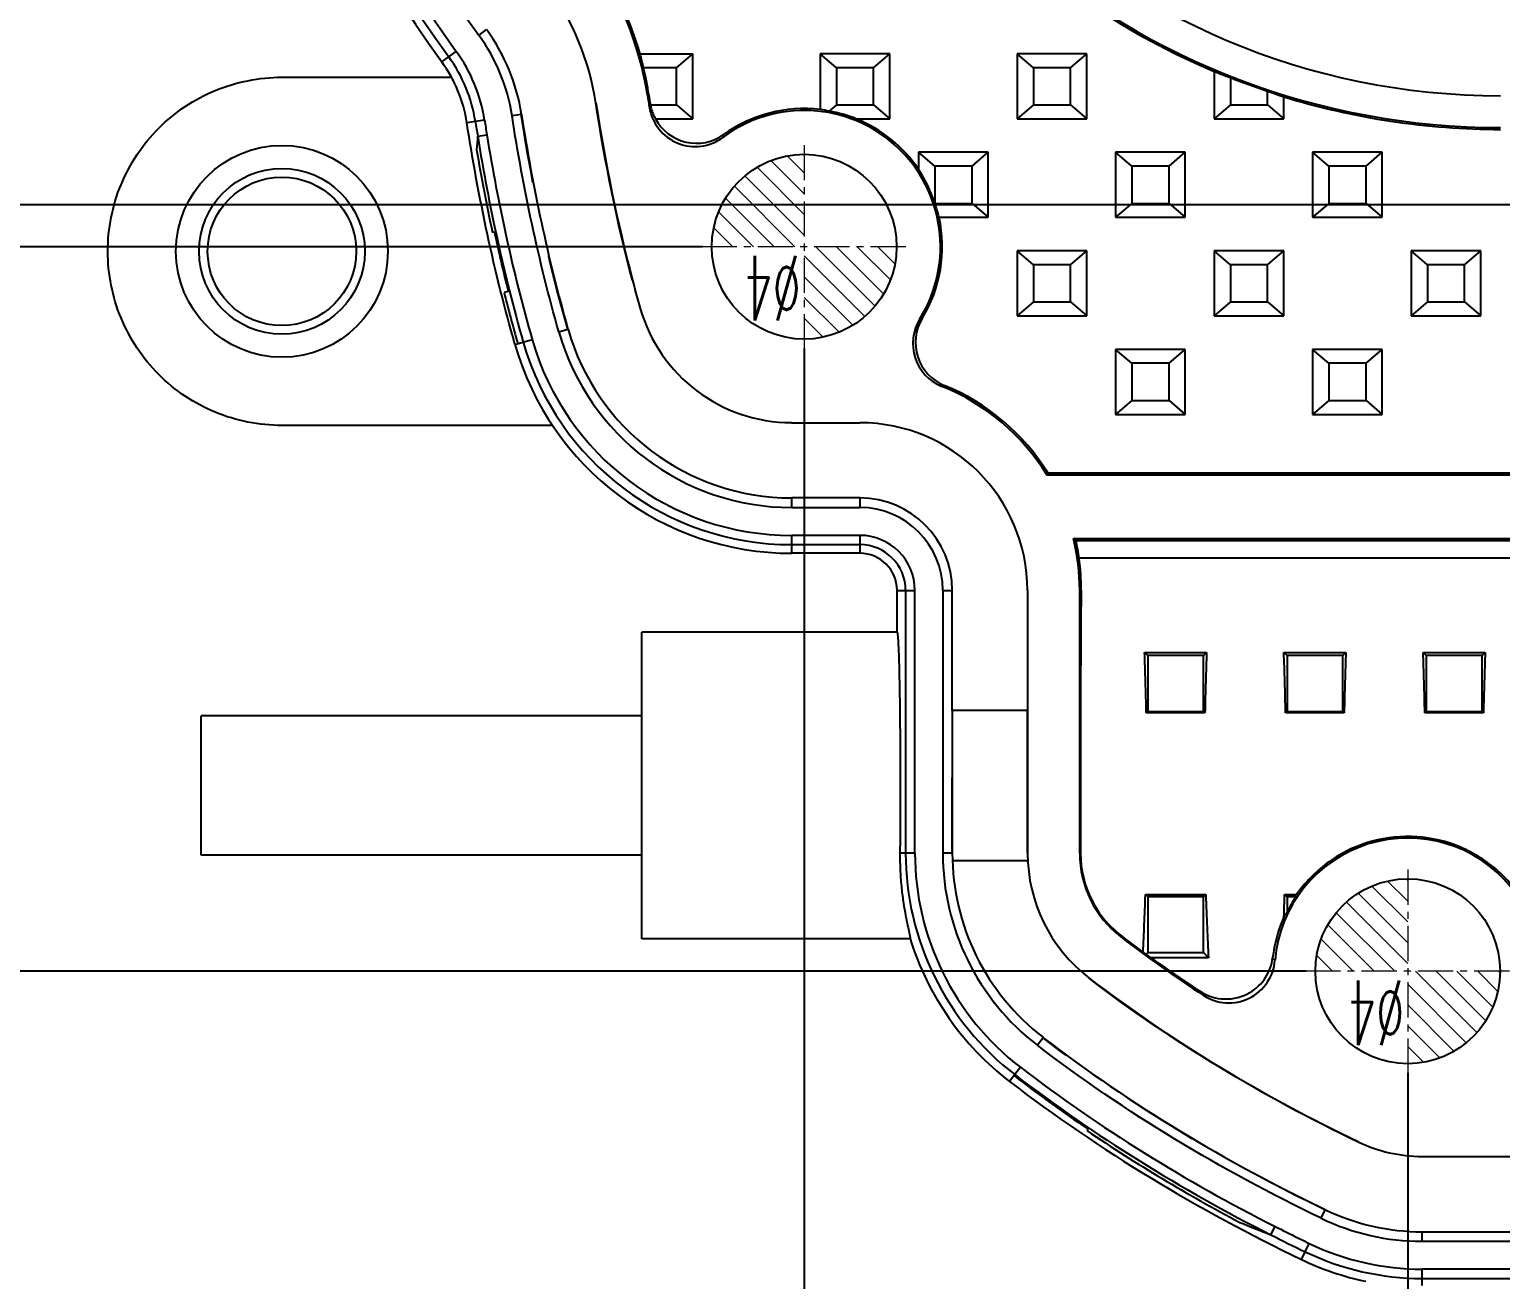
# Model space of a CAD drawing. Header units: millimetres. Extents: x -1495 to -116, y -3881 to 1305.
# Drawn here: x -784.23 to -752.39, y -1310.3 to -1283.25 of the extents above; entities that cross this region are included whole.
import ezdxf

# ---------------------------------------------------------------- set-up
doc = ezdxf.new("R2010")
doc.units = ezdxf.units.MM
doc.header["$LTSCALE"] = 16.335
doc.header["$PDMODE"] = 3
doc.header["$PDSIZE"] = 0.3125
doc.linetypes.add('CENTER', pattern=[0.6, 0.375, -0.075, 0.075, -0.075])
doc.linetypes.add('HIDDEN', pattern=[0.2, 0.1, -0.1])
doc.layers.get('0').update_dxf_attribs({"linetype": 'CONTINUOUS'})
doc.layers.get('Defpoints').update_dxf_attribs({"linetype": 'CONTINUOUS'})
doc.layers.add('DEFAULT_2', color=8, linetype='HIDDEN')
doc.layers.add('dim', color=4, linetype='CONTINUOUS', lineweight=9)
doc.layers.add('epin', color=13, linetype='CONTINUOUS', lineweight=9)
doc.styles.get("Standard").update_dxf_attribs({"font": 'txt', "width": 0.8})
doc.styles.add('TXT05', font='txt.shx', dxfattribs={"width": 0.5, "bigfont": 'gbcbig.shx'})
doc.dimstyles.new('副本 ISO-25-1', dxfattribs={"dimtxt": 5, "dimasz": 5, "dimexe": 0, "dimexo": 0, "dimgap": 0, "dimtad": 1, "dimtxsty": 'Standard', "dimcen": 0, "dimclrd": 4, "dimclre": 4, "dimclrt": 6, "dimazin": 0, "dimtfac": 1, "dimtofl": 0, "dimtmove": 0, "dimatfit": 3, "dimfxl": 0, "dimarcsym": 0})

# ---------------------------------------------------------------- blocks, each defined once
blk = doc.blocks.new('*D730')
at = {"layer": 'Defpoints', "color": 0}
for p in [(-735.3, -1279.458), (-829.184, -1287.045), (-742.525, -1287.045)]:
    blk.add_point(p, dxfattribs=at)
at = {"layer": 'dim', "color": 4, "linetype": 'Continuous', "lineweight": -2}
blk.add_line((-742.525, -1287.045), (-835.518, -1287.045), dxfattribs=at)
at = {"layer": 'dim', "color": 6, "insert": (-832.351, -1285.587), "char_height": 2.5, "attachment_point": 5}
blk.add_mtext('7,59', dxfattribs=at)
blk = doc.blocks.new('*D731')
at = {"layer": 'Defpoints', "color": 0}
for p in [(-735.3, -1279.458), (-769.66, -1287.95), (-829.184, -1292.885)]:
    blk.add_point(p, dxfattribs=at)
at = {"layer": 'dim', "color": 4, "linetype": 'Continuous', "lineweight": -2}
for p, q in [((-821.184, -1287.95), (-825.184, -1292.885)), ((-769.66, -1287.95), (-821.184, -1287.95)), ((-825.184, -1292.885), (-835.518, -1292.885))]:
    blk.add_line(p, q, dxfattribs=at)
at = {"layer": 'dim', "color": 6, "insert": (-832.351, -1291.426), "char_height": 2.5, "attachment_point": 5}
blk.add_mtext('8,49', dxfattribs=at)
blk = doc.blocks.new('*D732')
at = {"layer": 'Defpoints', "color": 0}
for p in [(-735.3, -1279.458), (-829.184, -1303.628), (-756.595, -1303.628)]:
    blk.add_point(p, dxfattribs=at)
at = {"layer": 'dim', "color": 4, "linetype": 'Continuous', "lineweight": -2}
blk.add_line((-756.595, -1303.628), (-836.851, -1303.628), dxfattribs=at)
at = {"layer": 'dim', "color": 6, "insert": (-833.018, -1302.17), "char_height": 2.5, "attachment_point": 5}
blk.add_mtext('24,17', dxfattribs=at)
blk = doc.blocks.new('*D733')
at = {"layer": 'Defpoints', "color": 0}
for p in [(-735.3, -1279.458), (-829.184, -1321.458), (-752.222, -1321.458)]:
    blk.add_point(p, dxfattribs=at)
at = {"layer": 'dim', "color": 4, "linetype": 'Continuous', "lineweight": -2}
blk.add_line((-752.222, -1321.458), (-832.518, -1321.458), dxfattribs=at)
at = {"layer": 'dim', "color": 6, "insert": (-830.851, -1320.208), "char_height": 2.5, "attachment_point": 5}
blk.add_mtext('42', dxfattribs=at)
blk = doc.blocks.new('*D734')
at = {"layer": 'Defpoints', "color": 0}
for p in [(-735.3, -1279.458), (-829.184, -1332.458), (-802.128, -1332.458)]:
    blk.add_point(p, dxfattribs=at)
at = {"layer": 'dim', "color": 4, "linetype": 'Continuous', "lineweight": -2}
blk.add_line((-802.128, -1332.458), (-832.518, -1332.458), dxfattribs=at)
at = {"layer": 'dim', "color": 6, "insert": (-830.851, -1331.208), "char_height": 2.5, "attachment_point": 5}
blk.add_mtext('53', dxfattribs=at)
blk = doc.blocks.new('*D735')
at = {"layer": 'Defpoints', "color": 0}
for p in [(-735.3, -1279.458), (-829.184, -1349.458), (-803.5, -1349.458)]:
    blk.add_point(p, dxfattribs=at)
at = {"layer": 'dim', "color": 4, "linetype": 'Continuous', "lineweight": -2}
blk.add_line((-803.5, -1349.458), (-832.184, -1349.458), dxfattribs=at)
at = {"layer": 'dim', "color": 6, "insert": (-830.684, -1348.208), "char_height": 2.5, "attachment_point": 5}
blk.add_mtext('70', dxfattribs=at)
blk = doc.blocks.new('*D736')
at = {"layer": 'Defpoints', "color": 0}
for p in [(-735.3, -1279.458), (-805.3, -1347.788), (-805.3, -1375.41)]:
    blk.add_point(p, dxfattribs=at)
at = {"layer": 'dim', "color": 4, "linetype": 'Continuous', "lineweight": -2}
blk.add_line((-805.3, -1347.788), (-805.3, -1378.41), dxfattribs=at)
at = {"layer": 'dim', "color": 6, "insert": (-806.55, -1376.91), "char_height": 2.5, "attachment_point": 5, "rotation": 90}
blk.add_mtext('70', dxfattribs=at)
blk = doc.blocks.new('*D737')
at = {"layer": 'Defpoints', "color": 0}
for p in [(-735.3, -1279.458), (-767.46, -1290.15), (-767.46, -1375.41)]:
    blk.add_point(p, dxfattribs=at)
at = {"layer": 'dim', "color": 4, "linetype": 'Continuous', "lineweight": -2}
blk.add_line((-767.46, -1290.15), (-767.46, -1383.077), dxfattribs=at)
at = {"layer": 'dim', "color": 6, "insert": (-768.919, -1379.243), "char_height": 2.5, "attachment_point": 5, "rotation": 90}
blk.add_mtext('32,16', dxfattribs=at)
blk = doc.blocks.new('*D739')
at = {"layer": 'Defpoints', "color": 0}
for p in [(-735.3, -1279.458), (-754.395, -1305.828), (-754.395, -1375.41)]:
    blk.add_point(p, dxfattribs=at)
at = {"layer": 'dim', "color": 4, "linetype": 'Continuous', "lineweight": -2}
blk.add_line((-754.395, -1305.828), (-754.395, -1380.41), dxfattribs=at)
at = {"layer": 'dim', "color": 6, "insert": (-755.854, -1377.91), "char_height": 2.5, "attachment_point": 5, "rotation": 90}
blk.add_mtext('19,1', dxfattribs=at)
blk = doc.blocks.new('*D740')
at = {"layer": 'Defpoints', "color": 0}
for p in [(-735.3, -1279.458), (-750.3, -1324.199), (-750.3, -1375.41)]:
    blk.add_point(p, dxfattribs=at)
at = {"layer": 'dim', "color": 4, "linetype": 'Continuous', "lineweight": -2}
blk.add_line((-750.3, -1324.199), (-750.3, -1378.077), dxfattribs=at)
at = {"layer": 'dim', "color": 6, "insert": (-751.55, -1376.743), "char_height": 2.5, "attachment_point": 5, "rotation": 90}
blk.add_mtext('15', dxfattribs=at)
blk = doc.blocks.new('epin_ejp_4')
at = {"layer": 'epin'}
h = blk.add_hatch(dxfattribs=at)
h.set_pattern_fill('_ANSI31', color=123, scale=0.1, angle=90, style=0)
h.set_pattern_definition([(135, (760.4252, 313.6428), (-0.2245064, -0.2245064), [])])
h.paths.add_polyline_path([(0, 2, 0.414214), (-2, 0), (0, 0)])
h.paths.add_polyline_path([(2, 0), (0, 0), (0, -2, 0.414214)])
at = {"layer": 'epin', "color": 1, "linetype": 'CENTER', "ltscale": 0.124395}
for p, q in [((0, -2.2), (0, 2.2)), ((-2.2, 0), (2.2, 0))]:
    blk.add_line(p, q, dxfattribs=at)
at = {"layer": 'epin'}
blk.add_circle((0, 0), 2, dxfattribs=at)
at = {"layer": 'epin', "color": 6, "style": 'TXT05', "width": 0.5}
blk.add_text('%%c4', height=1.4, dxfattribs=at).set_placement((0.08, 0.2))

msp = doc.modelspace()

# ---------------------------------------------------------------- linework, layer by layer
at = {"color": 7, "linetype": 'Continuous'}
for p, q in [((-774.342, -1283.252), (-774.504, -1283.37)), ((-775.304, -1283.952), (-774.992, -1283.725)), ((-771.01, -1283.775), (-769.87, -1283.775)), ((-770.222, -1284.077), (-769.87, -1283.775)), ((-769.87, -1285.182), (-769.87, -1283.775)), ((-767.114, -1283.775), (-767.114, -1284.981)), ((-766.762, -1284.077), (-767.114, -1283.775)), ((-765.606, -1283.775), (-767.114, -1283.775)), ((-765.958, -1284.077), (-765.606, -1283.775)), ((-765.606, -1285.182), (-765.606, -1283.775)), ((-762.85, -1283.775), (-762.85, -1285.182)), ((-762.498, -1284.077), (-762.85, -1283.775)), ((-761.342, -1283.775), (-762.85, -1283.775)), ((-761.694, -1284.077), (-761.342, -1283.775)), ((-761.342, -1285.182), (-761.342, -1283.775)), ((-778.766, -1284.282), (-775.096, -1284.282)), ((-770.222, -1284.077), (-770.939, -1284.077)), ((-770.222, -1284.881), (-770.222, -1284.077)), ((-766.762, -1284.077), (-766.762, -1284.881)), ((-765.958, -1284.077), (-766.762, -1284.077)), ((-765.958, -1284.881), (-765.958, -1284.077)), ((-762.498, -1284.077), (-762.498, -1284.881)), ((-761.694, -1284.077), (-762.498, -1284.077)), ((-761.694, -1284.881), (-761.694, -1284.077)), ((-758.586, -1284.156), (-758.586, -1285.182)), ((-758.234, -1284.291), (-758.234, -1284.881)), ((-770.823, -1284.665), (-770.853, -1284.67)), ((-757.43, -1284.881), (-757.43, -1284.583)), ((-771.967, -1284.84), (-771.971, -1284.841)), ((-770.812, -1284.936), (-770.789, -1284.881)), ((-770.789, -1284.881), (-770.222, -1284.881)), ((-770.222, -1284.881), (-769.87, -1285.182)), ((-766.762, -1284.881), (-766.919, -1285.016)), ((-766.762, -1284.881), (-765.958, -1284.881)), ((-765.958, -1284.881), (-765.606, -1285.182)), ((-762.498, -1284.881), (-762.85, -1285.182)), ((-762.498, -1284.881), (-761.694, -1284.881)), ((-761.694, -1284.881), (-761.342, -1285.182)), ((-758.234, -1284.881), (-758.586, -1285.182)), ((-758.234, -1284.881), (-757.43, -1284.881)), ((-757.43, -1284.881), (-757.079, -1285.182)), ((-757.079, -1285.182), (-757.079, -1284.705)), ((-774.379, -1285.21), (-774.762, -1285.269)), ((-773.585, -1285.088), (-773.784, -1285.119)), ((-770.676, -1285.182), (-769.87, -1285.182)), ((-766.332, -1285.182), (-765.606, -1285.182)), ((-762.85, -1285.182), (-761.342, -1285.182)), ((-758.586, -1285.182), (-757.079, -1285.182)), ((-774.528, -1285.558), (-774.33, -1285.526)), ((-764.982, -1285.907), (-764.982, -1286.28)), ((-764.63, -1286.209), (-764.982, -1285.907)), ((-763.474, -1285.907), (-764.982, -1285.907)), ((-763.826, -1286.209), (-763.474, -1285.907)), ((-763.474, -1287.314), (-763.474, -1285.907)), ((-760.718, -1285.907), (-760.718, -1287.314)), ((-760.366, -1286.209), (-760.718, -1285.907)), ((-759.21, -1285.907), (-760.718, -1285.907)), ((-759.562, -1286.209), (-759.21, -1285.907)), ((-759.21, -1287.314), (-759.21, -1285.907)), ((-756.454, -1285.907), (-756.454, -1287.314)), ((-756.102, -1286.209), (-756.454, -1285.907)), ((-754.947, -1285.907), (-756.454, -1285.907)), ((-755.298, -1286.209), (-754.947, -1285.907)), ((-754.947, -1287.314), (-754.947, -1285.907)), ((-764.63, -1286.209), (-764.631, -1287.014)), ((-763.826, -1286.209), (-764.63, -1286.209)), ((-763.826, -1287.013), (-763.826, -1286.209)), ((-760.366, -1286.209), (-760.366, -1287.013)), ((-759.562, -1286.209), (-760.366, -1286.209)), ((-759.562, -1287.013), (-759.562, -1286.209)), ((-756.102, -1286.209), (-756.102, -1287.013)), ((-755.298, -1286.209), (-756.102, -1286.209)), ((-755.298, -1287.013), (-755.298, -1286.209)), ((-764.631, -1287.014), (-763.826, -1287.013)), ((-763.826, -1287.013), (-763.474, -1287.314)), ((-760.366, -1287.013), (-760.718, -1287.314)), ((-760.366, -1287.013), (-759.562, -1287.013)), ((-759.562, -1287.013), (-759.21, -1287.314)), ((-756.102, -1287.013), (-756.454, -1287.314)), ((-756.102, -1287.013), (-755.298, -1287.013)), ((-755.298, -1287.013), (-754.947, -1287.314)), ((-764.54, -1287.314), (-763.474, -1287.314)), ((-760.718, -1287.314), (-759.21, -1287.314)), ((-756.454, -1287.314), (-754.947, -1287.314)), ((-774.165, -1287.634), (-774.207, -1287.643)), ((-762.85, -1288.039), (-762.85, -1289.446)), ((-762.498, -1288.341), (-762.85, -1288.039)), ((-761.342, -1288.039), (-762.85, -1288.039)), ((-761.694, -1288.341), (-761.342, -1288.039)), ((-761.342, -1289.446), (-761.342, -1288.039)), ((-758.586, -1288.039), (-758.586, -1289.446)), ((-758.234, -1288.341), (-758.586, -1288.039)), ((-757.079, -1288.039), (-758.586, -1288.039)), ((-757.43, -1288.341), (-757.079, -1288.039)), ((-757.079, -1289.446), (-757.079, -1288.039)), ((-754.322, -1288.039), (-754.322, -1289.446)), ((-753.97, -1288.341), (-754.322, -1288.039)), ((-752.815, -1288.039), (-754.322, -1288.039)), ((-753.166, -1288.341), (-752.815, -1288.039)), ((-752.815, -1289.446), (-752.815, -1288.039)), ((-762.498, -1288.341), (-762.498, -1289.145)), ((-761.694, -1288.341), (-762.498, -1288.341)), ((-761.694, -1289.145), (-761.694, -1288.341)), ((-758.234, -1288.341), (-758.234, -1289.145)), ((-757.43, -1288.341), (-758.234, -1288.341)), ((-757.43, -1289.145), (-757.43, -1288.341)), ((-753.97, -1288.341), (-753.97, -1289.145)), ((-753.166, -1288.341), (-753.97, -1288.341)), ((-753.166, -1289.145), (-753.166, -1288.341)), ((-773.865, -1288.92), (-773.957, -1288.943)), ((-762.498, -1289.145), (-762.85, -1289.446)), ((-762.85, -1289.446), (-761.342, -1289.446)), ((-762.498, -1289.145), (-761.694, -1289.145)), ((-761.694, -1289.145), (-761.342, -1289.446)), ((-758.234, -1289.145), (-758.586, -1289.446)), ((-758.586, -1289.446), (-757.079, -1289.446)), ((-758.234, -1289.145), (-757.43, -1289.145)), ((-757.43, -1289.145), (-757.079, -1289.446)), ((-753.97, -1289.145), (-754.322, -1289.446)), ((-754.322, -1289.446), (-752.815, -1289.446)), ((-753.97, -1289.145), (-753.166, -1289.145)), ((-753.166, -1289.145), (-752.815, -1289.446)), ((-772.771, -1289.791), (-772.578, -1289.735)), ((-773.721, -1290.065), (-773.349, -1289.958)), ((-760.718, -1290.171), (-760.718, -1291.578)), ((-760.366, -1290.473), (-760.718, -1290.171)), ((-759.21, -1290.171), (-760.718, -1290.171)), ((-759.562, -1290.473), (-759.21, -1290.171)), ((-759.21, -1291.578), (-759.21, -1290.171)), ((-756.454, -1290.171), (-756.454, -1291.578)), ((-756.102, -1290.473), (-756.454, -1290.171)), ((-754.947, -1290.171), (-756.454, -1290.171)), ((-755.298, -1290.473), (-754.947, -1290.171)), ((-754.947, -1291.578), (-754.947, -1290.171)), ((-760.366, -1290.473), (-760.366, -1291.277)), ((-759.562, -1290.473), (-760.366, -1290.473)), ((-759.562, -1291.277), (-759.562, -1290.473)), ((-756.102, -1290.473), (-756.102, -1291.277)), ((-755.298, -1290.473), (-756.102, -1290.473)), ((-755.298, -1291.277), (-755.298, -1290.473)), ((-760.366, -1291.277), (-760.718, -1291.578)), ((-760.366, -1291.277), (-759.562, -1291.277)), ((-759.562, -1291.277), (-759.21, -1291.578)), ((-756.102, -1291.277), (-756.454, -1291.578)), ((-756.102, -1291.277), (-755.298, -1291.277)), ((-755.298, -1291.277), (-754.947, -1291.578)), ((-760.718, -1291.578), (-759.21, -1291.578)), ((-756.454, -1291.578), (-754.947, -1291.578)), ((-772.907, -1291.819), (-778.766, -1291.819)), ((-767.734, -1291.759), (-767.734, -1291.756)), ((-767.734, -1291.759), (-766.254, -1291.759)), ((-766.254, -1291.756), (-766.254, -1291.759)), ((-762.182, -1292.851), (-762.204, -1292.89)), ((-730.275, -1292.89), (-762.204, -1292.89)), ((-730.275, -1292.851), (-762.182, -1292.851)), ((-766.254, -1293.387), (-767.731, -1293.387)), ((-767.731, -1293.593), (-767.731, -1293.392)), ((-767.731, -1293.593), (-766.254, -1293.593)), ((-766.254, -1293.387), (-766.254, -1293.392)), ((-767.73, -1294.583), (-767.73, -1294.196)), ((-766.254, -1294.196), (-767.73, -1294.196)), ((-766.254, -1294.196), (-766.254, -1294.583)), ((-767.73, -1294.397), (-766.254, -1294.397)), ((-761.63, -1294.266), (-730.275, -1294.266)), ((-761.58, -1294.305), (-730.275, -1294.305)), ((-766.254, -1294.583), (-767.73, -1294.583)), ((-730.275, -1294.689), (-761.508, -1294.689)), ((-765.45, -1296.291), (-765.45, -1295.387)), ((-765.45, -1295.387), (-765.064, -1295.387)), ((-765.264, -1295.387), (-765.264, -1301.071)), ((-765.064, -1301.071), (-765.064, -1295.387)), ((-764.461, -1295.387), (-764.461, -1301.073)), ((-764.461, -1295.387), (-764.26, -1295.387)), ((-764.254, -1297.984), (-764.254, -1295.387)), ((-762.627, -1295.387), (-762.623, -1301.076)), ((-762.627, -1295.387), (-762.623, -1295.387)), ((-761.496, -1301.078), (-761.496, -1295.387)), ((-761.496, -1295.387), (-761.465, -1295.387)), ((-770.975, -1302.924), (-770.975, -1296.291)), ((-765.45, -1296.291), (-770.975, -1296.291)), ((-760.023, -1296.798), (-760.092, -1296.729)), ((-760.092, -1296.729), (-758.748, -1296.729)), ((-758.817, -1296.798), (-758.748, -1296.729)), ((-757.008, -1296.798), (-757.077, -1296.729)), ((-757.077, -1296.729), (-755.733, -1296.729)), ((-755.802, -1296.798), (-755.733, -1296.729)), ((-753.993, -1296.798), (-754.062, -1296.729)), ((-754.062, -1296.729), (-752.718, -1296.729)), ((-752.787, -1296.798), (-752.718, -1296.729)), ((-760.023, -1296.798), (-760.023, -1298.004)), ((-758.817, -1296.798), (-760.023, -1296.798)), ((-758.817, -1298.004), (-758.817, -1296.798)), ((-757.008, -1296.798), (-757.008, -1298.004)), ((-755.802, -1296.798), (-757.008, -1296.798)), ((-755.802, -1298.004), (-755.802, -1296.798)), ((-753.993, -1296.798), (-753.993, -1298.004)), ((-752.787, -1296.798), (-753.993, -1296.798)), ((-752.787, -1298.004), (-752.787, -1296.798)), ((-762.627, -1297.984), (-764.254, -1297.984)), ((-760.023, -1298.004), (-760.056, -1298.036)), ((-758.785, -1298.036), (-760.056, -1298.036)), ((-760.023, -1298.004), (-758.817, -1298.004)), ((-758.817, -1298.004), (-758.785, -1298.036)), ((-757.008, -1298.004), (-757.041, -1298.036)), ((-755.77, -1298.036), (-757.041, -1298.036)), ((-757.008, -1298.004), (-755.802, -1298.004)), ((-755.802, -1298.004), (-755.77, -1298.036)), ((-753.993, -1298.004), (-754.026, -1298.036)), ((-752.755, -1298.036), (-754.026, -1298.036)), ((-753.993, -1298.004), (-752.787, -1298.004)), ((-752.787, -1298.004), (-752.755, -1298.036)), ((-780.515, -1301.113), (-780.515, -1298.103)), ((-770.975, -1298.103), (-780.515, -1298.103)), ((-770.975, -1301.113), (-780.515, -1301.113)), ((-765.064, -1301.071), (-765.388, -1301.071)), ((-764.254, -1301.073), (-764.26, -1301.073)), ((-764.251, -1301.231), (-762.623, -1301.231)), ((-762.623, -1301.076), (-762.626, -1301.076)), ((-761.479, -1301.078), (-761.496, -1301.078)), ((-760.023, -1302.02), (-760.075, -1301.968)), ((-760.075, -1301.968), (-758.766, -1301.968)), ((-760.023, -1302.02), (-760.023, -1303.226)), ((-758.817, -1302.02), (-760.023, -1302.02)), ((-758.817, -1302.02), (-758.766, -1301.968)), ((-758.817, -1303.226), (-758.817, -1302.02)), ((-757.008, -1302.02), (-757.06, -1301.968)), ((-757.06, -1301.968), (-756.801, -1301.968)), ((-757.008, -1302.02), (-757.008, -1302.348)), ((-756.82, -1302.02), (-757.008, -1302.02)), ((-765.168, -1302.924), (-770.975, -1302.924)), ((-760.591, -1302.864), (-760.606, -1302.883)), ((-760.023, -1303.226), (-760.064, -1303.267)), ((-760.023, -1303.226), (-758.817, -1303.226)), ((-758.708, -1303.335), (-759.955, -1303.335)), ((-758.817, -1303.226), (-758.708, -1303.335)), ((-761.292, -1303.775), (-761.294, -1303.778)), ((-762.286, -1305.066), (-762.412, -1305.23)), ((-762.779, -1305.706), (-763.014, -1306.013)), ((-761.316, -1307.042), (-761.34, -1307.077)), ((-755.471, -1307.322), (-755.469, -1307.319)), ((-754.082, -1307.638), (-754.082, -1307.635)), ((-754.082, -1307.638), (-715.2, -1307.638)), ((-756.266, -1308.974), (-756.179, -1308.793)), ((-757.359, -1309.331), (-757.268, -1309.151)), ((-756.696, -1309.865), (-756.528, -1309.517)), ((-754.082, -1309.266), (-715.2, -1309.266)), ((-754.082, -1309.472), (-754.082, -1309.271)), ((-754.082, -1309.472), (-715.2, -1309.472)), ((-754.081, -1310.43), (-754.081, -1310.075)), ((-715.2, -1310.075), (-754.081, -1310.075)), ((-754.081, -1310.276), (-715.2, -1310.276))]:
    msp.add_line(p, q, dxfattribs=at)
for centre, radius in [((-778.766, -1288.05), 2.293), ((-767.46, -1287.95), 2), ((-778.766, -1288.05), 1.794), ((-778.766, -1288.05), 1.608), ((-754.395, -1303.628), 2)]:
    msp.add_circle(centre, radius, dxfattribs=at)
for centre, radius, start, end in [((-752.385, -1269.458), 15.914, 106.2631, 270), ((-752.385, -1269.458), 15.224, 90, 270), ((-755.4, -1269.458), 24.622, 143.9372, 216.0628), ((-755.4, -1269.458), 24.437, 143.9372, 216.0628), ((-755.4, -1269.458), 24.236, 143.9372, 216.0628), ((-755.4, -1269.458), 23.633, 143.9374, 216.0626), ((-752.385, -1269.458), 15.953, 195.7642, 247.1267), ((-777.742, -1285.727), 6.969, 8.7245, 36.062), ((-777.742, -1285.727), 7.009, 16.1675, 36.062), ((-777.742, -1285.727), 5.839, 8.7319, 36.0622), ((-777.742, -1285.727), 4.005, 8.7419, 36.0626), ((-777.742, -1285.727), 4.211, 8.7419, 36.0626), ((-777.742, -1285.727), 3.015, 8.7484, 36.0628), ((-777.742, -1285.727), 3.201, 8.7484, 36.0628), ((-777.742, -1285.727), 3.402, 8.7484, 36.0628), ((-777.742, -1285.727), 7, 8.7244, 13.6342), ((-752.385, -1269.458), 15.944, 248.4787, 251.5533), ((-731.881, -1278.69), 39.429, 188.724, 189.1154), ((-731.871, -1278.688), 39.408, 188.7239, 189.0408), ((-769.819, -1284.777), 1.005, 189.1137, 306.6318), ((-767.46, -1287.95), 2.989, 83.3433, 125.6999), ((-752.385, -1269.458), 15.953, 252.8905, 270), ((-732.694, -1278.794), 42.377, 188.7494, 189.1835), ((-732.696, -1278.795), 42.174, 188.7494, 189.1836), ((-769.791, -1284.707), 1.005, 208.251, 305.6979), ((-767.46, -1287.95), 2.949, 328.0873, 126.6303), ((-767.46, -1287.95), 2.989, 33.9741, 67.8209), ((-728.904, -1289.168), 45.767, 175.4759, 175.8433), ((-759.95, -1287.953), 9.568, 165.2846, 165.6577), ((-734.805, -1279.158), 40.305, 189.5578, 192.1525), ((-767.46, -1287.95), 2.989, 328.7587, 12.277), ((-737.009, -1279.628), 38.009, 192.1591, 194.1502), ((-738.944, -1280.152), 33.341, 194.8144, 195.8977), ((-738.583, -1280.023), 36.481, 194.1537, 195.9493), ((-767.734, -1288.352), 3.404, 195.9, 270), ((-767.731, -1288.352), 5.035, 195.9327, 270), ((-764.104, -1290.04), 1.005, 148.0917, 248.0864), ((-764.046, -1290.021), 1.005, 148.7631, 247.6251), ((-766.717, -1279.198), 10.46, 279.6865, 279.9748), ((-767.73, -1288.352), 6.231, 195.9554, 270), ((-767.73, -1288.352), 6.045, 195.9536, 270), ((-767.73, -1288.352), 5.844, 195.9468, 270), ((-767.731, -1288.352), 5.241, 195.9332, 270), ((-766.254, -1295.387), 4.758, 31.6517, 68.0909), ((-766.254, -1295.387), 4.798, 31.9152, 67.6295), ((-766.254, -1295.387), 3.628, 0, 90), ((-766.254, -1295.387), 2, 0, 90), ((-766.254, -1295.387), 1.794, 0, 90), ((-766.254, -1295.387), 1.191, 0, 90), ((-766.254, -1295.387), 0.99, 0, 90), ((-769.161, -1303.841), 12.182, 51.5151, 51.8144), ((-766.254, -1295.387), 4.758, 0, 13.6294), ((-766.254, -1295.387), 4.798, 8.3599, 13.0308), ((-766.254, -1295.387), 0.804, 0, 90), ((-766.428, -1295.343), 4.963, 359.4912, 7.5653), ((-754.395, -1303.628), 2.883, 331.1642, 175.2856), ((-759.219, -1301.071), 6.045, 180, 232.4785), ((-759.219, -1301.071), 5.844, 180, 232.4822), ((-759.219, -1301.073), 5.241, 180, 232.4768), ((-759.228, -1301.071), 5.026, 180.0265, 232.4769), ((-759.219, -1301.076), 3.404, 180, 232.4791), ((-759.219, -1301.078), 2.277, 180, 232.4746), ((-754.395, -1303.628), 2.909, 146.4485, 153.9116), ((-754.348, -1303.676), 2.99, 155.8377, 173.5638), ((-759.219, -1301.071), 6.231, 197.3062, 232.4776), ((-742.961, -1279.882), 28.99, 232.5076, 236.8344), ((-743.465, -1280.379), 28.265, 232.7058, 233.8838), ((-738.967, -1279.646), 31.67, 228.0804, 228.2295), ((-742.89, -1275.971), 32.249, 237.8227, 238.0506), ((-743.384, -1280.24), 28.424, 234.3391, 236.9554), ((-758.27, -1303.308), 1.005, 236.7878, 355.285), ((-749.969, -1295.916), 10.448, 225.2916, 225.68), ((-742.893, -1279.796), 32.89, 232.4939, 235.9341), ((-741.174, -1277.194), 36.051, 235.9866, 242.1284), ((-754.082, -1304.432), 3.203, 244.3284, 270), ((-754.082, -1304.432), 4.834, 244.3145, 270), ((-742.543, -1271.428), 40.696, 247.6365, 248.6492), ((-739.317, -1273.742), 39.699, 243.1164, 243.9108), ((-754.082, -1304.432), 5.04, 244.3145, 270), ((-739.228, -1273.565), 40.099, 243.1181, 244.3037), ((-739.055, -1273.208), 40.295, 243.9098, 244.3011), ((-754.081, -1304.432), 5.643, 244.3026, 270), ((-754.081, -1304.432), 5.844, 244.3026, 270), ((-754.081, -1304.432), 6.03, 244.3026, 258.3369)]:
    msp.add_arc(centre, radius, start, end, dxfattribs=at)
for centre, major_axis, ratio, start_param, end_param in [((-777.742, -1285.525), (0, 6.958), 0.999577, -1.361207, -1.316678), ((-752.779, -1269.458), (15.808, 0), 0.999689, -1.946924, -1.92311), ((-751.984, -1269.458), (16.08, 0), 0.999689, -1.916314, -1.89316), ((-767.535, -1287.95), (2.999, 0), 0.999689, 1.363987, 1.429883), ((-767.46, -1288.039), (0, 3.072), 0.999577, -0.37626, -0.17714), ((-761.43, -1299.608), (0, 5.779), 0.008727, 0.751838, 1.827963), ((-760.426, -1299.608), (0, 5.779), 0.066667, -1.29536, -1.0492), ((-758.414, -1299.608), (0, 5.779), 0.066667, 1.0492, 1.29536), ((-757.411, -1299.608), (0, 5.779), 0.066667, -1.29536, -1.0492), ((-755.399, -1299.608), (0, 5.779), 0.066667, 1.0492, 1.29536), ((-754.396, -1299.608), (0, 5.779), 0.066667, -1.29536, -1.0492), ((-752.384, -1299.608), (0, 5.779), 0.066667, 1.0492, 1.29536), ((-764.244, -1299.608), (0, 5.779), 0.001745, 1.286019, 1.82711), ((-762.636, -1299.608), (0, 5.779), 0.001745, -1.827597, -1.286019), ((-760.426, -1299.608), (0, 5.779), 0.066667, -2.24416, -1.991567), ((-758.414, -1299.608), (0, 5.779), 0.066667, -4.291618, -4.011476), ((-757.411, -1299.608), (0, 5.779), 0.066667, -2.085494, -1.991567), ((-754.395, -1302.928), (0, 2.672), 0.965115, 1.203191, 1.223803), ((-755.021, -1303.628), (2.389, 0), 0.965115, 2.553347, 2.606723)]:
    msp.add_ellipse(centre, major_axis=major_axis, ratio=ratio, start_param=start_param, end_param=end_param, dxfattribs=at)
for points, knots in [([(-778.766, -1291.819), (-779.257, -1291.814), (-780.248, -1291.626), (-781.5, -1290.784), (-782.339, -1289.53), (-782.633, -1288.05), (-782.339, -1286.57), (-781.5, -1285.317), (-780.248, -1284.475), (-779.257, -1284.287), (-778.766, -1284.282)], [0, 0, 0, 0, 0.125008, 0.250012, 0.375001, 0.5, 0.624999, 0.749988, 0.874992, 1, 1, 1, 1]), ([(-770.789, -1284.881), (-770.785, -1284.906), (-770.76, -1285.011), (-770.717, -1285.112), (-770.676, -1285.182)], [0, 0, 0, 0, 0.240582, 1, 1, 1, 1]), ([(-764.63, -1287.014), (-764.654, -1286.941), (-764.748, -1286.686), (-764.875, -1286.443), (-764.982, -1286.28)], [0, 0, 0, 0, 0.2835, 1, 1, 1, 1]), ([(-764.428, -1290.95), (-764.432, -1290.952), (-764.441, -1290.962), (-764.462, -1290.959), (-764.473, -1290.97), (-764.479, -1290.972)], [0, 0, 0, 0, 0.21215, 0.66329, 1, 1, 1, 1]), ([(-765.45, -1296.291), (-765.448, -1296.291), (-765.444, -1296.304), (-765.44, -1296.321), (-765.436, -1296.356), (-765.43, -1296.425), (-765.423, -1296.545), (-765.416, -1296.724), (-765.408, -1296.949), (-765.402, -1297.217), (-765.396, -1297.524), (-765.389, -1297.995), (-765.383, -1298.638), (-765.38, -1299.445), (-765.381, -1300.263), (-765.385, -1300.806), (-765.388, -1301.071)], [0, 0, 0, 0, 0.00167, 0.005939, 0.012924, 0.022626, 0.050038, 0.087754, 0.135183, 0.191569, 0.256006, 0.327472, 0.486795, 0.659369, 0.83415, 1, 1, 1, 1]), ([(-751.453, -1303.628), (-751.457, -1303.375), (-751.535, -1302.833), (-751.884, -1302.042), (-752.502, -1301.338), (-753.346, -1300.848), (-754.318, -1300.658), (-755.299, -1300.798), (-756.17, -1301.245), (-756.621, -1301.711), (-756.801, -1301.968)], [0, 0, 0, 0, 0.102891, 0.219844, 0.346406, 0.477245, 0.609247, 0.741303, 0.872458, 1, 1, 1, 1]), ([(-765.388, -1301.071), (-765.389, -1301.204), (-765.384, -1301.459), (-765.356, -1301.82), (-765.315, -1302.137), (-765.269, -1302.405), (-765.225, -1302.619), (-765.194, -1302.763), (-765.176, -1302.846), (-765.168, -1302.889), (-765.166, -1302.908), (-765.165, -1302.924), (-765.168, -1302.924)], [0, 0, 0, 0, 0.213625, 0.408135, 0.580105, 0.726397, 0.844025, 0.930176, 0.960675, 0.982479, 0.995469, 1, 1, 1, 1]), ([(-761.479, -1301.078), (-761.478, -1301.424), (-761.312, -1302.115), (-760.859, -1302.66), (-760.591, -1302.864)], [0, 0, 0, 0, 0.507038, 1, 1, 1, 1]), ([(-758.884, -1304.067), (-758.73, -1304.167), (-758.354, -1304.281), (-757.818, -1304.142), (-757.445, -1303.792), (-757.336, -1303.49), (-757.319, -1303.341)], [0, 0, 0, 0, 0.271058, 0.546347, 0.778874, 1, 1, 1, 1]), ([(-758.82, -1304.149), (-758.825, -1304.143), (-758.845, -1304.114), (-758.869, -1304.089), (-758.884, -1304.067)], [0, 0, 0, 0, 0.223475, 1, 1, 1, 1])]:
    msp.add_open_spline(points, degree=3, knots=knots, dxfattribs=at)
for points in [[(-771.177, -1288.677), (-771.511, -1287.415), (-771.772, -1286.131), (-771.971, -1284.841)], [(-771.967, -1284.84), (-771.769, -1286.131), (-771.508, -1287.414), (-771.174, -1288.676)], [(-773.721, -1290.065), (-774.17, -1288.492), (-774.513, -1286.886), (-774.762, -1285.269)], [(-772.771, -1289.791), (-773.209, -1288.258), (-773.541, -1286.694), (-773.784, -1285.119)], [(-773.579, -1285.087), (-773.338, -1286.654), (-773.008, -1288.21), (-772.573, -1289.734)], [(-774.528, -1285.558), (-774.285, -1287.059), (-773.96, -1288.551), (-773.542, -1290.013)], [(-774.33, -1285.526), (-774.088, -1287.019), (-773.765, -1288.503), (-773.349, -1289.958)], [(-764.54, -1287.314), (-764.565, -1287.213), (-764.595, -1287.112), (-764.631, -1287.013)], [(-755.471, -1307.322), (-757.519, -1306.337), (-759.492, -1305.162), (-761.294, -1303.778)], [(-761.292, -1303.775), (-759.49, -1305.159), (-757.517, -1306.334), (-755.469, -1307.319)], [(-756.266, -1308.974), (-758.428, -1307.935), (-760.509, -1306.691), (-762.412, -1305.23)], [(-762.286, -1305.066), (-760.395, -1306.518), (-758.325, -1307.754), (-756.177, -1308.788)], [(-763.014, -1306.013), (-761.058, -1307.515), (-758.919, -1308.796), (-756.696, -1309.865)], [(-762.901, -1305.865), (-761.173, -1307.192), (-759.302, -1308.345), (-757.359, -1309.331)], [(-762.778, -1305.706), (-761.06, -1307.026), (-759.2, -1308.172), (-757.268, -1309.151)]]:
    msp.add_open_spline(points, degree=3, dxfattribs=at)
at = {"layer": 'DEFAULT_2', "color": 8, "linetype": 'HIDDEN'}
for p, q in [((-773.579, -1285.087), (-773.585, -1285.088)), ((-771.176, -1288.677), (-771.176, -1288.677)), ((-771.009, -1289.285), (-771.009, -1289.285)), ((-766.254, -1293.392), (-766.254, -1293.593)), ((-764.26, -1301.073), (-764.254, -1297.984)), ((-764.26, -1301.073), (-764.461, -1301.073))]:
    msp.add_line(p, q, dxfattribs=at)
for points in [[(-772.578, -1289.735), (-773.013, -1288.211), (-773.344, -1286.655), (-773.585, -1285.088)], [(-756.179, -1308.793), (-758.328, -1307.759), (-760.398, -1306.523), (-762.289, -1305.07)]]:
    msp.add_open_spline(points, degree=3, dxfattribs=at)

# ---------------------------------------------------------------- block references
at = {"layer": 'epin', "rotation": 180}
for p in [(-767.46, -1287.95), (-754.395, -1303.628)]:
    msp.add_blockref('epin_ejp_4', p, dxfattribs=at)

# ---------------------------------------------------------------- dimensions: what is measured, and where the dimension line sits
at = {"layer": 'dim'}
for feature_location, offset, dtype, origin, picture, middle in [((-756.595, -1303.628), (-72.589, 0), 0, (-735.3, -1279.458), '*D732', (-833.018, -1302.17)), ((-742.525, -1287.045), (-86.659, 0), 0, (-735.3, -1279.458), '*D730', (-832.351, -1285.587)), ((-769.66, -1287.95), (-59.524, -4.935), 0, (-735.3, -1279.458), '*D731', (-832.351, -1291.426)), ((-752.222, -1321.458), (-76.962, 0), 0, (-735.3, -1279.458), '*D733', (-830.851, -1320.208)), ((-802.128, -1332.458), (-27.056, 0), 0, (-735.3, -1279.458), '*D734', (-830.851, -1331.208)), ((-803.5, -1349.458), (-25.684, 0), 0, (-735.3, -1279.458), '*D735', (-830.684, -1348.208)), ((-805.3, -1347.788), (0, -27.623), 1, (-735.3, -1279.458), '*D736', (-806.55, -1376.91)), ((-767.46, -1290.15), (0, -85.26), 1, (-735.3, -1279.458), '*D737', (-768.919, -1379.243)), ((-754.395194348, -1305.827864147), (0, -69.582272636), 1, (-735.300194348, -1279.457864147), '*D739', (-755.853527681, -1377.910136783)), ((-750.3, -1324.199), (0, -51.211), 1, (-735.3, -1279.458), '*D740', (-751.55, -1376.743))]:
    dim = msp.add_ordinate_dim(feature_location=feature_location, offset=offset, dtype=dtype, origin=origin, dimstyle='副本 ISO-25-1', override={"dimtxt": 2.5, "dimasz": 2, "dimfxl": 1.25, "dimarcsym": 1}, dxfattribs=at)
    dim.commit()
    dim.dimension.update_dxf_attribs({"geometry": picture, "text_midpoint": middle})

doc.saveas('drawing.dxf')
